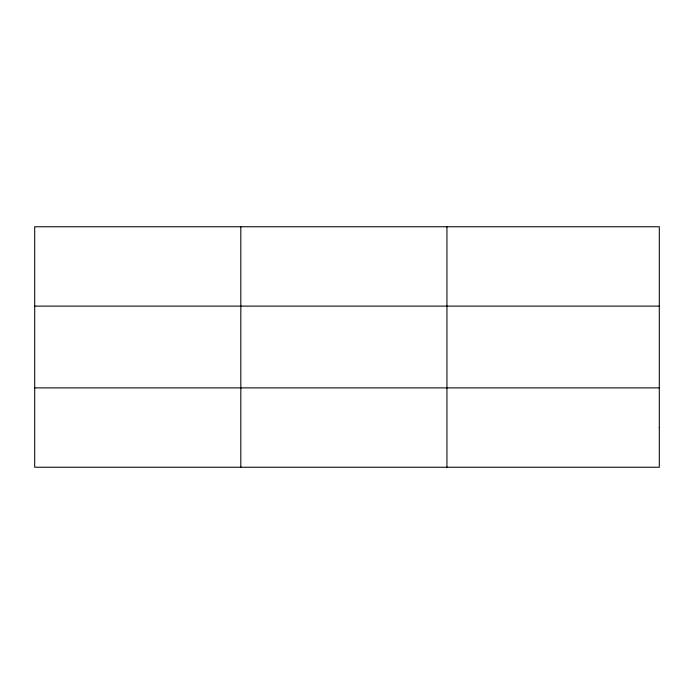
<?xml version="1.0" encoding="UTF-8"?>
<svg xmlns="http://www.w3.org/2000/svg" width="694" height="694" viewBox="0 0 694 694"><rect width="100%" height="100%" fill="white"/><g stroke="black" fill="none" stroke-linecap="round" stroke-linejoin="round"><path stroke-width="1.04" d="M240.818 467.244L240.818 226.756M446.936 467.244L446.936 226.756M34.7 306.115L659.3 306.115M34.7 387.885L659.3 387.885M659.3 427.565L659.3 467.244L34.7 467.244L34.7 226.756L659.3 226.756L659.3 427.565"/></g></svg>
